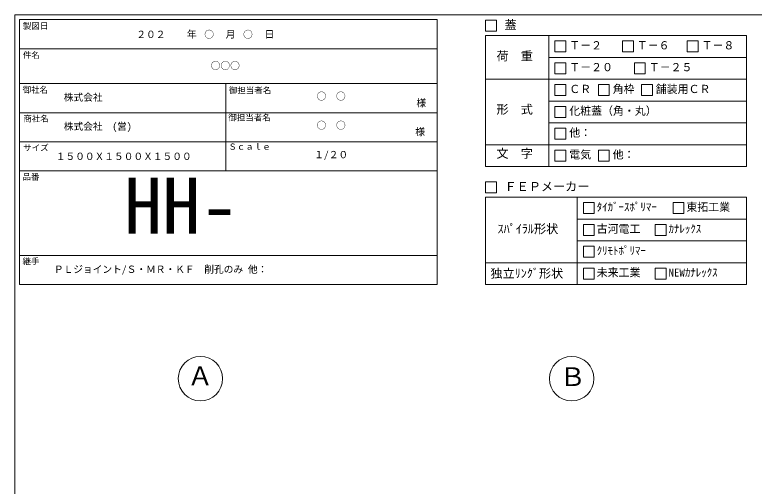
# Model space of a CAD drawing. Units: millimetres, scale not verified. Extents: x -6420 to 6420, y -3040 to 3040.
# Drawn here: x -1740 to 2323, y 449 to 3040 of the extents above; entities that cross this region are included whole.
import ezdxf
from ezdxf.enums import TextEntityAlignment as Align

# ---------------------------------------------------------------- set-up
doc = ezdxf.new("R2010")
doc.units = ezdxf.units.MM
doc.header["$LTSCALE"] = 20
for name, color, linetype, lineweight in [('0-2_waku', 7, 'Continuous', 18), ('0-3_gaikei', 7, 'Continuous', 18), ('0-D_文字１', 7, 'Continuous', 18), ('1-4_文字２', 7, 'Continuous', 5)]:
    doc.layers.add(name, color=color, linetype=linetype, lineweight=lineweight)
doc.styles.add('ＭＳ ゴシック', font='')
doc.styles.get('ＭＳ ゴシック').set_extended_font_data('MS Gothic')

msp = doc.modelspace()

# ---------------------------------------------------------------- linework, layer by layer
at = {"layer": '0-2_waku'}
for p, q in [((-1740, 3039.85), (-1740, -2660.15)), ((-1713.33, 3013.6), (-1713.33, 1557.6)), ((-1713.33, 3013.6), (580, 3013.6)), ((-1713.33, 3013.6), (-1713.33, 1557.6)), ((-1713.33, 3013.6), (580, 3013.6)), ((-1713.33, 3013.6), (-1713.33, 1557.6)), ((580, 3013.6), (580, 1557.6)), ((846.67, 2925.9), (2280, 2925.9)), ((846.67, 2925.9), (846.67, 2205.9)), ((1194.22, 2925.9), (1194.22, 2205.9)), ((2280, 2925.9), (2280, 2205.9)), ((-1713.33, 2853.6), (580, 2853.6)), ((-1713.33, 2853.6), (580, 2853.6)), ((-1713.33, 2853.6), (580, 2853.6)), ((-1713.33, 2853.6), (580, 2853.6)), ((1194.22, 2805.9), (2280, 2805.9)), ((846.67, 2685.9), (2280, 2685.9)), ((-1713.33, 2661.6), (580, 2661.6)), ((-1713.33, 2661.6), (580, 2661.6)), ((-580, 2661.6), (-580, 2181.6)), ((1194.22, 2565.9), (2280, 2565.9)), ((-1713.33, 2501.6), (580, 2501.6)), ((1194.22, 2445.9), (2280, 2445.9)), ((-1713.33, 2341.6), (580, 2341.6)), ((846.67, 2325.9), (2280, 2325.9)), ((846.67, 2205.9), (2280, 2205.9)), ((-1713.33, 2181.6), (580, 2181.6)), ((846.67, 2037.6), (2280, 2037.6)), ((846.67, 2037.6), (846.67, 1557.6)), ((1350.42, 2037.6), (1350.42, 1557.6)), ((2280, 2037.6), (2280, 1557.6)), ((1350.42, 1917.6), (2280, 1917.6)), ((1350.42, 1797.6), (2280, 1797.6)), ((-1713.33, 1717.6), (580, 1717.6)), ((846.67, 1677.6), (2280, 1677.6)), ((-1713.33, 1557.6), (580, 1557.6)), ((846.67, 1557.6), (2280, 1557.6)), ((846.67, 1557.6), (2280, 1557.6))]:
    msp.add_line(p, q, dxfattribs=at)
msp.add_lwpolyline([(-1740, 3039.85), (6420, 3039.85), (6420, -2660.15)], dxfattribs=at)
at = {"layer": '0-3_gaikei'}
for centre in [(-720, 1040.28), (1320, 1040.28)]:
    msp.add_circle(centre, 121.88, dxfattribs=at)
at = {"layer": '0-D_文字１'}
for p, q in [((846.67, 3009.65), (846.67, 2949.65)), ((846.67, 2949.65), (906.67, 2949.65)), ((1227.96, 2895.9), (1287.96, 2895.9)), ((1227.96, 2895.9), (1227.96, 2835.9)), ((1227.96, 2895.9), (1227.96, 2835.9)), ((1227.96, 2895.9), (1287.96, 2895.9)), ((1227.96, 2895.9), (1227.96, 2835.9)), ((1227.96, 2895.9), (1287.96, 2895.9)), ((1287.96, 2895.9), (1287.96, 2835.9)), ((1287.96, 2895.9), (1287.96, 2835.9)), ((1287.96, 2895.9), (1287.96, 2835.9)), ((1598.74, 2895.9), (1658.74, 2895.9)), ((1598.74, 2895.9), (1598.74, 2835.9)), ((1658.74, 2895.9), (1658.74, 2835.9)), ((1955.01, 2895.9), (2015.01, 2895.9)), ((1955.01, 2895.9), (1955.01, 2835.9)), ((2015.01, 2895.9), (2015.01, 2835.9)), ((1227.96, 2835.9), (1287.96, 2835.9)), ((1227.96, 2835.9), (1287.96, 2835.9)), ((1227.96, 2835.9), (1287.96, 2835.9)), ((1598.74, 2835.9), (1658.74, 2835.9)), ((1955.01, 2835.9), (2015.01, 2835.9)), ((1227.96, 2775.9), (1287.96, 2775.9)), ((1227.96, 2775.9), (1227.96, 2715.9)), ((1287.96, 2775.9), (1287.96, 2715.9)), ((1664.6, 2775.9), (1724.6, 2775.9)), ((1664.6, 2775.9), (1664.6, 2715.9)), ((1724.6, 2775.9), (1724.6, 2715.9)), ((1227.96, 2715.9), (1287.96, 2715.9)), ((1664.6, 2715.9), (1724.6, 2715.9)), ((1227.96, 2655.9), (1287.96, 2655.9)), ((1227.96, 2655.9), (1227.96, 2595.9)), ((1227.96, 2655.9), (1227.96, 2595.9)), ((1287.96, 2655.9), (1287.96, 2595.9)), ((1287.96, 2655.9), (1287.96, 2595.9)), ((1466.62, 2655.9), (1526.62, 2655.9)), ((1466.62, 2655.9), (1466.62, 2595.9)), ((1526.62, 2655.9), (1526.62, 2595.9)), ((1703.29, 2655.9), (1763.29, 2655.9)), ((1703.29, 2655.9), (1703.29, 2595.9)), ((1763.29, 2655.9), (1763.29, 2595.9)), ((1227.96, 2595.9), (1287.96, 2595.9)), ((1227.96, 2595.9), (1287.96, 2595.9)), ((1466.62, 2595.9), (1526.62, 2595.9)), ((1703.29, 2595.9), (1763.29, 2595.9)), ((1227.96, 2535.9), (1227.96, 2475.9)), ((1287.96, 2535.9), (1287.96, 2475.9)), ((1227.96, 2475.9), (1287.96, 2475.9)), ((1227.96, 2415.9), (1287.96, 2415.9)), ((1227.96, 2415.9), (1227.96, 2355.9)), ((1227.96, 2415.9), (1227.96, 2355.9)), ((1287.96, 2415.9), (1287.96, 2355.9)), ((1287.96, 2415.9), (1287.96, 2355.9)), ((1227.96, 2355.9), (1287.96, 2355.9)), ((1227.96, 2355.9), (1287.96, 2355.9)), ((1227.96, 2295.9), (1227.96, 2235.9)), ((1466.62, 2295.9), (1466.62, 2235.9)), ((1227.96, 2235.9), (1287.96, 2235.9)), ((1466.62, 2235.9), (1526.62, 2235.9)), ((846.67, 2121.35), (846.67, 2061.35)), ((846.67, 2061.35), (906.67, 2061.35)), ((1384.16, 2007.6), (1384.16, 1947.6)), ((1876.94, 2007.6), (1936.94, 2007.6)), ((1876.94, 2007.6), (1876.94, 1947.6)), ((1876.94, 2007.6), (1936.94, 2007.6)), ((1876.94, 2007.6), (1876.94, 1947.6)), ((1876.94, 2007.6), (1936.94, 2007.6)), ((1876.94, 2007.6), (1876.94, 1947.6)), ((1936.94, 2007.6), (1936.94, 1947.6)), ((1936.94, 2007.6), (1936.94, 1947.6)), ((1936.94, 2007.6), (1936.94, 1947.6)), ((1384.16, 1947.6), (1444.16, 1947.6)), ((1876.94, 1947.6), (1936.94, 1947.6)), ((1876.94, 1947.6), (1936.94, 1947.6)), ((1876.94, 1947.6), (1936.94, 1947.6)), ((1384.16, 1887.6), (1444.16, 1887.6)), ((1384.16, 1887.6), (1384.16, 1827.6)), ((1444.16, 1887.6), (1444.16, 1827.6)), ((1778.7, 1887.6), (1778.7, 1827.6)), ((1384.16, 1827.6), (1444.16, 1827.6)), ((1778.7, 1827.6), (1838.7, 1827.6)), ((1384.16, 1767.6), (1384.16, 1707.6)), ((1384.16, 1707.6), (1444.16, 1707.6)), ((1384.16, 1647.6), (1444.16, 1647.6)), ((1384.16, 1647.6), (1384.16, 1587.6)), ((1444.16, 1647.6), (1444.16, 1587.6)), ((1778.7, 1647.6), (1838.7, 1647.6)), ((1778.7, 1647.6), (1778.7, 1587.6)), ((1838.7, 1647.6), (1838.7, 1587.6)), ((1384.16, 1587.6), (1444.16, 1587.6)), ((1778.7, 1587.6), (1838.7, 1587.6))]:
    msp.add_line(p, q, dxfattribs=at)
for points in [[(846.67, 3009.65), (906.67, 3009.65), (906.67, 2949.65)], [(846.67, 3009.65), (906.67, 3009.65), (906.67, 2949.65)], [(1227.96, 2655.9), (1287.96, 2655.9), (1287.96, 2595.9)], [(1227.96, 2655.9), (1227.96, 2595.9), (1287.96, 2595.9)], [(1227.96, 2535.9), (1287.96, 2535.9), (1287.96, 2475.9)], [(1227.96, 2415.9), (1287.96, 2415.9), (1287.96, 2355.9)], [(1227.96, 2415.9), (1227.96, 2355.9), (1287.96, 2355.9)], [(1227.96, 2295.9), (1287.96, 2295.9), (1287.96, 2235.9)], [(1466.62, 2295.9), (1526.62, 2295.9), (1526.62, 2235.9)], [(846.67, 2121.35), (906.67, 2121.35), (906.67, 2061.35)], [(1384.16, 2007.6), (1444.16, 2007.6), (1444.16, 1947.6)], [(1778.7, 1887.6), (1838.7, 1887.6), (1838.7, 1827.6)], [(1384.16, 1767.6), (1444.16, 1767.6), (1444.16, 1707.6)]]:
    msp.add_lwpolyline(points, dxfattribs=at)

# ---------------------------------------------------------------- texts
at = {"layer": '0-D_文字１', "style": 'ＭＳ ゴシック'}
for s, height, p in [('蓋', 48.88, (950.78, 2945.76)), ('製図日', 33.24, (-1695.64, 2951.67)), ('\u3000\u3000年\u3000\u3000\u3000月\u3000\u3000\u3000日', 39.1, (-900.92, 2901.53)), ('Ｔ－２', 43.99, (1306.81, 2836.55)), ('Ｔ－６', 43.99, (1677.59, 2836.55)), ('Ｔ－８', 43.99, (2033.87, 2836.55)), ('荷\u3000重', 48.88, (906.62, 2774.16)), ('件名', 33.24, (-1695.64, 2791.67)), ('Ｔ－２０', 43.99, (1306.81, 2716.55)), ('Ｔ－２５', 43.99, (1743.46, 2716.55)), ('御社名', 33.24, (-1696.94, 2601)), ('御担当者名', 33.24, (-563.72, 2598.05)), ('御担当者名', 33.24, (-563.72, 2598.05)), ('ＣＲ', 43.99, (1306.81, 2596.55)), ('角枠', 43.99, (1545.48, 2596.55)), ('舗装用ＣＲ', 43.99, (1782.15, 2596.55)), ('様', 39.1, (466.6, 2524.05)), ('形\u3000式', 48.88, (906.62, 2480.88)), ('化粧蓋（角・丸）', 43.99, (1306.81, 2476.55)), ('商社名', 33.24, (-1693.46, 2442.28)), ('御担当者名', 33.24, (-566.67, 2448.31)), ('様', 39.1, (460.61, 2365.49)), ('他：', 43.99, (1306.81, 2356.55)), ('サイズ', 33.24, (-1693.46, 2282.28)), ('Ｓｃａｌｅ', 33.24, (-566.67, 2288.31)), ('１５００Ｘ１５００Ｘ１５００', 39.1, (-1514.73, 2230.5)), ('１/２０', 39.1, (-94.9, 2239.82)), ('文\u3000字', 48.88, (906.62, 2238.9)), ('電気', 43.99, (1306.81, 2236.55)), ('他：', 43.99, (1545.48, 2236.55)), ('品番', 33.24, (-1697.46, 2122.75)), ('HH-', 307.9, (-1139.03, 1744.05)), ('ＦＥＰメーカー', 48.88, (950.78, 2057.46)), ('ﾀｲｶﾞｰｽﾎﾟﾘﾏｰ', 43.99, (1457.45, 1948.25)), ('東拓工業', 43.99, (1950.23, 1948.25)), ('ｽﾊﾟｲﾗﾙ形状', 48.88, (912.82, 1824.72)), ('古河電工', 43.99, (1457.45, 1828.25)), ('ｶﾅﾚｯｸｽ', 43.99, (1851.99, 1828.25)), ('ｸﾘﾓﾄﾎﾟﾘﾏｰ', 43.99, (1457.45, 1708.25)), ('継手', 33.24, (-1697.46, 1658.75)), ('ＰＬジョイント/Ｓ・ＭＲ・ＫＦ\u3000削孔のみ 他：', 39.1, (-1525.35, 1609.87)), ('独立ﾘﾝｸﾞ形状', 48.88, (873.45, 1580.08)), ('未来工業', 43.99, (1457.45, 1588.25)), ('NEWｶﾅﾚｯｸｽ', 43.99, (1851.99, 1588.25)), ('Ａ', 103.1, (-791.63, 973.34)), ('Ｂ', 103.1, (1255.71, 968.69))]:
    msp.add_text(s, height=height, dxfattribs=at).set_placement(p, align=Align.BOTTOM_LEFT)
at = {"layer": '1-4_文字２', "style": 'ＭＳ ゴシック'}
for s, p in [('\u3000\u3000２０２\u3000\u3000\u3000\u3000○\u3000\u3000\u3000○', (-1178.89, 2900.49)), ('○○○', (-663.31, 2728.72)), ('株式会社', (-1470.67, 2555.05)), ('○\u3000○', (-81.62, 2560.89)), ('株式会社\u3000(営)', (-1470.67, 2395.05)), ('○\u3000○', (-81.62, 2400.89))]:
    msp.add_text(s, height=39.1, dxfattribs=at).set_placement(p, align=Align.BOTTOM_LEFT)

doc.saveas('drawing.dxf')
